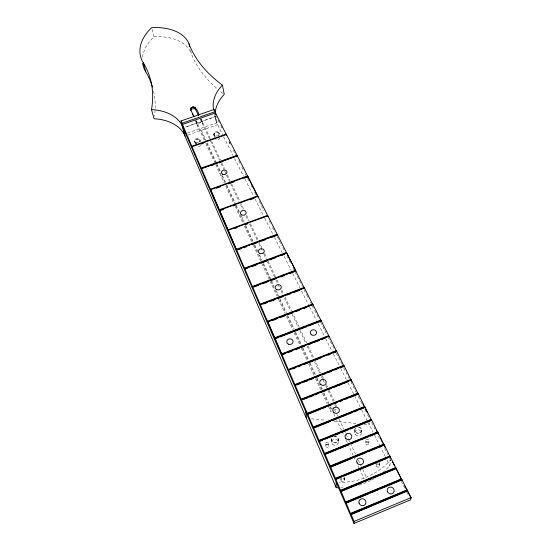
<?xml version="1.0" encoding="UTF-8"?>
<svg xmlns="http://www.w3.org/2000/svg" width="551" height="551" viewBox="0 0 551 551"><rect width="100%" height="100%" fill="white"/><g stroke="black" fill="none" stroke-linecap="round" stroke-linejoin="round"><path stroke-width="0.41" stroke-dasharray="2.75 2.07" d="M344.602 480.245L344.623 478.048M354.727 432.879L354.81 429.945M361.373 432.845L361.504 429.911M365.664 443.052L365.802 440.683M369.425 422.596L369.28 424.883L364.245 424.353M368.819 443.438L368.977 441.069M376.305 465.34L376.512 463.067M379.584 465.747L379.804 463.474M382.911 472.421A65.769 61.987 10 0 0 389.853 465.574L390.556 459.906A66.685 62.649 9.2 0 1 366.346 477.214L361.552 478.977A66.685 62.649 9.2 0 1 339.079 482.387M334.905 405.13L336.737 409.014L330.765 411.404L330.703 408.883L333.706 407.678L335.525 411.542M188.098 135.036L217.493 124.712L216.075 116.378L185.597 127.012M185.529 127.061L197.182 122.983L197.85 126.358M216.075 116.378L202.162 121.241L202.809 124.622M187.45 133.08L216.681 122.825L215.2 115.868M311.391 418.815L325.655 420.31M334.044 421.191L356.697 423.561M228.989 141.669L230.166 143.963M228.913 141.676L230.89 145.54M233.197 150.113L236.345 156.284M238.645 160.851L239.85 163.192M241.799 167.029L243.315 170.052M245.264 173.882L246.042 175.418M247.599 178.483L248.818 180.845M251.098 185.384L252.716 188.525M254.603 192.285L257.007 196.962M259.273 201.487L263.943 210.689M269.095 220.758L270.651 223.83M272.504 227.556L274.839 232.157M277.174 236.758L281.843 245.96M282.739 247.619L285.852 253.763M286.906 255.926L290.797 263.598M292.87 267.579L294.819 271.416M295.074 272.029L302.471 286.596M304.028 289.668L306.749 295.033M306.907 295.205L308.698 298.869M310.413 302.113L311.976 305.185M312.197 305.771L314.146 309.6M314.531 310.371L318.995 319.001M320.551 322.073L326.598 334.14M328.155 337.205L334.195 348.935M336.33 353.308L342.385 365.051M343.721 367.875L349.169 378.613M350.959 381.939L356.173 392.415M358.364 396.52L362.262 404.2M364.734 409.283L365.905 411.583M367.462 414.648L369.673 418.781M371.608 422.589L375.472 430.2M378.358 436.117L379.529 438.417M384.584 448.39L387.849 454.575M389.647 458.356L391.981 462.957M401.321 481.36L404.82 488.262M406.769 492.091L408.325 495.163M223.307 136.207L216.681 122.825A49.335 33.136 -9.5 0 1 215.152 115.689M223.692 136.972L232.997 155.368M234.547 158.433L243.459 176.058M245.009 179.123L253.529 195.984M255.085 199.049L264.384 217.438M264.769 218.21L272.91 234.299M274.46 237.364L282.208 252.695M284.144 256.525L291.121 270.321M292.671 273.386L300.033 287.946M301.583 291.011L309.331 306.335M309.724 307.107L316.308 320.131M318.244 323.96L325.221 337.756M325.607 338.521L332.969 353.088M333.362 353.852L339.175 365.347M340.725 368.412L346.538 379.908M348.087 382.973L354.286 395.232M354.672 395.997L360.099 406.728M361.649 409.792L367.462 421.288M367.848 422.052L373.006 432.26M374.542 435.29L379.515 445.132M379.901 445.89L385.259 456.49M387.174 460.278L389.853 465.574M200.826 118.403L210.227 138.342M211.694 141.449L220.496 160.1M221.963 163.213L224.526 168.654M227.46 174.867L230.029 180.308M231.861 184.199L239.926 201.294M240.291 202.072L243.59 209.07M246.524 215.283L249.086 220.724M250.553 223.837L258.254 240.153M258.619 240.932L261.918 247.929M264.487 253.37L266.684 258.033M268.151 261.14L275.486 276.685M276.953 279.798L278.785 283.682M281.719 289.902L283.551 293.786M285.019 296.893L291.617 310.881M291.982 311.659L299.317 327.204M299.682 327.983L306.645 342.75M308.112 345.856L313.98 358.295M314.345 359.073L320.944 373.061M322.411 376.168L323.513 378.503M326.44 384.722L327.542 387.05M329.009 390.163L334.14 401.038M335.607 404.152L336.709 406.48M200.068 118.796L210.124 140.168M210.496 140.939L219.642 160.369M221.103 163.475L224.395 170.466M224.767 171.244L226.227 174.357M226.592 175.128L230.249 182.898M230.621 183.676L239.038 201.549M240.498 204.655L242.695 209.318M245.987 216.316L248.184 220.979M249.644 224.085L257.331 240.401M258.791 243.508L263.55 253.612M263.915 254.39L266.842 260.602M267.207 261.381L274.529 276.919M275.996 280.032L279.653 287.801M281.113 290.907L282.58 294.014M284.406 297.898L290.632 311.108M292.092 314.222L298.311 327.425M299.778 330.538L305.633 342.97M307.093 346.076L312.947 358.508M314.414 361.614L319.904 373.275M321.364 376.381L322.831 379.487M323.196 380.266L324.291 382.601M325.758 385.707L327.59 389.591M327.955 390.37L333.079 401.245M336.971 414.634L337.694 416.177M339.147 419.27L343.858 429.312M344.223 430.083L345.677 433.176M346.035 433.947L348.211 438.582M348.576 439.354L350.023 442.446M350.388 443.218L355.464 454.031M358.364 460.216L359.817 463.308M360.182 464.08L361.263 466.394M362.716 469.486L366.346 477.214M201.287 130.408L206.742 142.082M207.107 142.861L216.571 163.103M216.936 163.881L220.572 171.664M222.39 175.555L226.399 184.117M226.757 184.895L235.862 204.359M236.221 205.137L239.864 212.92M241.317 216.033L244.231 222.26M245.684 225.373L253.329 241.724M254.782 244.837L257.696 251.063M259.514 254.955L262.062 260.403M263.523 263.516L271.161 279.867M271.526 280.645L274.074 286.093M276.258 290.763L279.536 297.767M279.894 298.546L286.451 312.562M287.904 315.675L294.089 328.906M295.55 332.019L302.465 346.813M302.83 347.591L308.65 360.044M310.103 363.157L315.565 374.838M317.018 377.952L318.843 381.843M321.026 386.513L322.48 389.626M323.933 392.739L329.03 403.635M330.49 406.748L331.943 409.868M333.761 413.76L335.945 418.429M336.31 419.208L341.744 430.827M342.102 431.598L344.279 436.247M346.083 440.111L347.529 443.211M347.895 443.982L353.322 455.594M353.68 456.366L355.491 460.237M358.026 465.65L359.107 467.971M359.472 468.749L364.177 478.805M195.853 120.139L205.186 140.126M206.646 143.239L216.102 163.495M216.467 164.274L221.192 174.398M221.557 175.177L224.836 182.188M226.289 185.308L235.387 204.779M235.745 205.557L243.756 222.7M245.209 225.814L252.847 242.171M254.3 245.291L261.215 260.093M263.034 263.984L270.679 280.342M271.037 281.12L274.68 288.917M275.039 289.695L277.952 295.921M279.77 299.82L286.685 314.621M287.05 315.399L293.593 329.422M295.054 332.535L300.874 345.002M302.327 348.115L308.877 362.138M309.242 362.916L315.062 375.383M316.515 378.503L321.977 390.184M323.43 393.304L328.162 403.428M329.98 407.32L330.703 408.883M194.792 119.808L204.387 140.381M205.84 143.494L215.283 163.743M215.648 164.522L224.36 183.214M225.814 186.328L233.803 203.464M235.256 206.577L242.881 222.935M244.334 226.048L251.959 242.406M253.412 245.519L261.401 262.655M261.766 263.433L269.756 280.562M270.121 281.341L277.022 296.142M278.475 299.255L285.012 313.278M286.465 316.391L292.636 329.629M294.089 332.742L300.991 347.543M301.349 348.322L307.162 360.781M308.615 363.894L314.063 375.582M315.516 378.695L320.599 389.598M322.418 393.49L327.136 403.614M328.589 406.734L330.765 411.404M190.529 50.596L192.244 56.092A185.735 112.776 -5.2 0 0 217.328 88.863M152.083 29.334L153.998 36.786A56.36 35.188 -12 0 0 142.564 57.366M196.039 120.924L196.769 124.044L201.721 122.315L201.005 119.188M214.573 114.243L215.909 120.49M195.329 144.217L194.675 141.022M196.122 121.495L196.528 123.52L201.473 121.792L200.957 119.078M199.985 140.03A2.7 2.101 -10.9 0 1 196.335 142.571A2.7 2.101 -10.9 0 1 195.674 138.99A2.7 2.101 -10.9 0 1 199.985 140.03L200.116 140.705M213.974 134.961L214.566 138.322M213.884 134.292L214.002 134.967M219.126 133.314L219.243 133.989M325.724 443.741L325.813 446.09M328.665 443.355L328.74 445.704M331.633 439.815L331.688 442.205M331.612 439.319L331.619 439.801M338.342 442.178L338.314 439.292M340.911 477.579L340.917 479.776M217.411 135.704A2.665 2.073 -9.6 0 0 219.071 133.122A2.665 2.073 -9.6 0 0 216.102 131.779L215.599 131.909A2.665 2.073 -9.6 0 0 213.94 134.492A2.665 2.073 -9.6 0 0 216.908 135.835M334.23 436.178A3.354 3.189 11.7 0 1 338.314 439.299A3.354 3.189 11.7 0 1 334.388 442.453A3.354 3.189 11.7 0 1 331.84 438.1M359.314 426.997A3.361 3.154 15.3 0 1 361.119 431.502A3.361 3.154 15.3 0 1 356.221 432.459A3.361 3.154 15.3 0 1 355.705 427.707M358.012 427.259A3.354 3.154 15.4 0 1 361.339 431.433A3.354 3.154 15.4 0 1 356.201 432.948A3.354 3.154 15.4 0 1 356.18 427.803M196.797 143.301A2.7 2.101 -10.9 0 1 194.916 140.732A2.7 2.101 -10.9 0 1 198.463 139.162A2.7 2.101 -10.9 0 1 199.882 141.938A2.7 2.101 -11 0 0 198.622 139.224A2.7 2.101 -11 0 0 195.054 140.484A2.7 2.101 -11 0 0 196.308 143.212M333.61 436.847A3.354 3.189 11.7 0 1 338.314 439.788A3.354 3.189 11.7 0 1 333.754 442.749A3.354 3.189 11.7 0 1 332.549 437.535M153.998 36.786A45.244 28.266 -14.2 0 1 191.094 53.103M222.955 93.415A185.735 112.776 -5.2 0 1 219.808 90.936M374.184 478.599A65.769 61.987 10 0 1 372.015 479.818M370.534 480.589A65.769 61.987 10 0 1 365.988 482.676L361.263 484.419A65.769 61.987 10 0 1 358.853 485.162M343.004 487.718A65.769 61.987 10 0 1 341.303 487.773M153.598 91.204A160.541 100.73 -20.8 0 1 154.438 116.261M344.465 477.111A1.873 1.805 24.4 0 1 343.528 479.494A1.873 1.805 24.4 0 1 341.062 478.509M379.419 462.296A1.667 1.57 25.8 0 1 379.054 464.645A1.667 1.57 25.8 0 1 376.664 463.88M200.55 145.292A2.686 2.094 -11 0 1 196.989 146.545M195.743 143.825A2.686 2.094 -11 0 1 198.801 142.461M219.856 137.743A2.679 2.087 -9.7 0 1 218.354 139.644A2.679 2.087 -9.7 0 1 215.627 139.623M215.4 136.4A2.679 2.087 -9.7 0 1 216.791 135.78M219.202 122.508L218.031 120.208L219.195 122.515M221.943 127.873L220.772 125.573L221.922 127.887M214.153 133.893A2.665 2.066 -9.6 0 0 215.503 136.441A2.686 2.087 -9.7 0 1 214.125 133.872A2.686 2.087 -9.7 0 1 217.418 132.412A2.686 2.087 -9.7 0 1 219.215 134.795A2.665 2.066 -9.6 0 0 217.418 132.447A2.665 2.066 -9.6 0 0 214.153 133.893M218.761 135.574A2.665 2.066 -9.6 0 0 219.022 135.202A2.686 2.087 -9.7 0 1 218.775 135.567M326.123 446.765A1.481 1.419 10.5 0 0 328.651 446.434A1.481 1.419 10.5 0 0 327.053 444.492A1.481 1.419 10.5 0 0 326.123 446.765M341.069 480.713A1.867 1.798 25.2 0 0 344.265 481.113A1.867 1.798 25.2 0 0 342.949 478.22A1.867 1.798 25.2 0 0 341.069 480.713M366.029 444.175A1.591 1.501 19.5 0 0 368.729 443.817A1.591 1.501 19.5 0 0 366.966 441.75A1.591 1.501 19.5 0 0 366.029 444.175M376.464 466.153A1.66 1.563 26.4 0 0 379.295 466.504A1.66 1.563 26.4 0 0 378.076 463.97A1.66 1.563 26.4 0 0 376.464 466.153M326.034 444.423A1.488 1.426 10 0 0 328.582 444.085A1.488 1.426 10 0 0 326.97 442.136A1.488 1.426 10 0 0 326.034 444.423M366.167 441.806A1.605 1.508 19 0 0 368.888 441.447A1.605 1.508 19 0 0 367.111 439.374A1.605 1.508 19 0 0 366.167 441.806M332.432 444.154A3.334 3.175 12.1 0 0 338.121 443.397A3.334 3.175 12.1 0 0 334.491 439.044A3.334 3.175 12.1 0 0 332.432 444.154M355.491 434.808A3.34 3.141 15.7 0 0 361.167 434.05A3.34 3.141 15.7 0 0 357.482 429.746A3.34 3.141 15.7 0 0 355.491 434.808"/><path stroke-width="0.83" d="M379.853 489.095L401.879 479.962L396.183 468.295L340.966 491.416L335.779 479.074L390.294 456.71L396.135 468.667L373.282 478.089M340.194 367.93L344.134 366.381L336.709 351.331L288.669 370.114L288.717 370.548L281.94 354.548L329.05 336.262L336.716 351.772L336.709 351.331M344.134 366.381L344.141 365.94L295.198 385.211L295.24 385.631L288.669 370.114M377.655 503.428L407.485 490.996L401.934 479.604L346.028 503.118L340.966 491.065M295.198 385.211L301.555 400.253L301.521 399.84L351.338 380.1L351.331 380.527L344.141 365.94M215.84 115.001L215.276 111.66L214.015 109.477L181.01 120.958L181.892 124.994L354.011 523.45L410.66 499.764L411.087 497.601L407.554 490.645L350.966 514.544L346.028 502.781M301.521 399.84L307.685 414.421L307.651 414.015L358.315 393.813L358.295 394.234L351.338 380.1M354.011 523.45L354.093 521.418L350.973 514.214M307.651 414.015L313.629 428.168L313.602 427.776L365.079 407.12L365.058 407.533L358.315 393.813M355.794 426.832L371.622 420.447L365.079 407.12M371.622 420.447L371.649 420.041L319.38 441.137L319.401 441.523L322.562 440.249M190.708 108.306L190.646 110.117L190.708 108.306C194.751 104.077 198.208 111.371 198.911 114.677M370.093 436.206L378 432.996L371.649 420.041M378 432.996L378.034 432.597L324.994 454.127L325.007 454.499L319.38 441.137M368.399 451.648L384.205 445.194L378.034 432.597M384.205 445.194L384.247 444.809L330.469 467.131L351.807 458.418M390.294 456.71L390.246 457.082L384.247 444.809M396.135 468.667L396.183 468.295M401.879 479.962L401.934 479.604M407.485 490.996L407.554 490.645M190.55 109.091L191.087 107.879M190.763 108.575L191.603 107.514M191.135 108.113L192.209 107.238L193.587 107.259L195.564 108.409L195.178 107.59M191.645 107.721L192.912 107.28M350.622 513.401L407.155 489.867M350.615 513.739L407.086 490.218M351.752 514.221L372.159 505.715M373.73 505.06L376.085 504.082M354.093 521.418L411.087 497.601M345.684 501.975L401.541 478.833M345.684 502.319L401.486 479.191M346.813 502.794L368.839 493.662M370.41 493.007L378.275 489.749M340.628 490.631L395.749 467.902M341.758 491.093L362.248 482.642M363.818 481.994L367.765 480.369M369.335 479.714L371.705 478.743M340.628 490.28L395.797 467.53M335.779 479.074L335.786 479.432L335.449 478.296L389.915 455.959M335.449 478.654L389.867 456.338M336.578 479.108L341.31 477.166M343.679 476.195L346.834 474.9M348.418 474.253L356.311 471.009M357.888 470.361L383.145 460.002M384.722 459.355L387.091 458.377M330.469 467.131L330.125 465.994L383.868 444.072M330.139 466.366L383.827 444.457M354.968 457.13L357.337 456.159M358.915 455.519L366.821 452.295M324.67 453.37L377.662 431.874M324.684 453.748L377.628 432.266M325.799 454.182L347.943 445.194M351.111 443.906L353.48 442.942M355.064 442.301L359.018 440.697M360.602 440.056L368.509 436.847M319.401 441.523L319.057 440.401L371.284 419.325M319.077 440.786L371.257 419.731M324.938 439.292L328.107 438.011M329.684 437.37L333.644 435.779M335.222 435.138L339.182 433.541M340.766 432.9L348.673 429.711M350.257 429.071L354.217 427.473M313.285 427.046L364.721 406.418M313.312 427.445L364.7 406.831M314.421 427.851L330.242 421.501M332.618 420.551L335.779 419.283M338.156 418.326L341.324 417.059M342.901 416.425L346.861 414.834M348.446 414.2L352.399 412.616M353.983 411.976L357.936 410.392M359.521 409.758L364.266 407.85M308.47 414.104L320.338 409.372M322.707 408.429L325.875 407.168M328.244 406.218L331.406 404.957M333.782 404.014L336.943 402.747M340.105 401.486L342.481 400.543M345.642 399.282L348.018 398.332M349.596 397.705L353.549 396.128M355.133 395.494L357.509 394.55M307.341 413.298L357.964 393.125M307.375 413.705L357.943 393.545M301.218 399.138L350.994 379.419M301.252 399.551L350.987 379.846M303.932 399.31L307.878 397.746M309.455 397.119L313.409 395.556M314.986 394.929L318.939 393.366M320.517 392.739L326.047 390.549M327.631 389.922L331.578 388.352M333.162 387.725L337.109 386.161M338.686 385.535L342.639 383.971M344.217 383.344L348.17 381.781M294.902 384.522L343.803 365.272M294.943 384.942L343.796 365.712M296.817 385.011L300.756 383.455M303.911 382.215L307.857 380.665M309.435 380.038L313.374 378.489M316.536 377.249L318.898 376.312M322.053 375.073L325.999 373.523M327.576 372.896L331.516 371.346M334.671 370.107L337.04 369.17M292.719 368.984L295.116 368.04M298.318 366.794L300.715 365.857M303.918 364.604L307.913 363.04M309.517 362.413L313.512 360.85M315.117 360.223L320.716 358.033M327.914 355.216L330.318 354.279M333.513 353.026L335.917 352.089M288.38 369.439L336.379 350.677M288.428 369.873L336.379 351.125M312.954 304.607L320.806 320.055L274.68 337.832L267.765 321.894L312.954 304.607L312.975 305.082L304.51 288.001L260.361 304.758L281.657 353.887L274.963 338.479L321.13 320.682L328.72 335.621L281.657 353.887L281.995 354.989L281.94 354.548M281.706 354.334L328.733 336.076L328.72 335.621M282.794 354.679L285.184 353.756M288.373 352.516L292.361 350.966M295.556 349.727L299.544 348.177M301.135 347.557L305.123 346.007M308.319 344.768L312.307 343.218M313.898 342.598L319.484 340.428M321.081 339.809L325.069 338.266M274.763 338.273L320.827 320.524L320.806 320.055M275.837 338.617L278.227 337.694M279.812 337.081L285.377 334.939M286.968 334.326L292.533 332.177M294.124 331.564L299.682 329.422M301.273 328.809L306.838 326.66M308.429 326.047L313.994 323.905M315.578 323.292L321.143 321.15L321.13 320.682M267.483 321.267L312.644 303.994M267.607 321.708L312.665 304.469M272.628 320.524L276.581 319.008M279.743 317.796L285.287 315.675M288.449 314.469L292.402 312.954M295.57 311.742L299.524 310.227M304.276 308.408L306.645 307.499M260.203 304.593L304.235 287.884L295.777 270.83L252.702 287.043L260.471 305.206L260.403 304.737M263.674 303.994L267.683 302.471M270.885 301.252L274.894 299.73M278.097 298.518L283.71 296.39M286.913 295.171L290.921 293.649M294.124 292.436L299.73 290.301M260.079 304.145L304.2 287.402M252.434 286.444L295.481 270.245L286.802 253.081L244.802 268.757L252.819 287.505L252.744 287.03M252.558 286.906L295.515 270.734L295.481 270.245L277.442 234.774L236.648 249.872L236.758 250.354L228.252 230.387L228.348 230.89M254.41 286.906L258.391 285.411M263.171 283.607L267.152 282.112M271.925 280.314L275.906 278.813M280.686 277.015L284.667 275.514M289.447 273.716L293.428 272.215M244.541 268.179L286.472 252.53M247.337 268.33L244.919 269.232L244.665 268.647L286.513 253.026M252.172 266.526L256.194 265.024M261.029 263.22L266.67 261.112M269.887 259.907L275.528 257.806M281.974 255.395L284.385 254.493M236.517 249.789L277.215 234.726L277.16 234.216L267.834 215.868L228.107 230.332L236.386 249.307L277.16 234.216M239.155 249.472L241.552 248.584M243.948 247.695L246.345 246.807M252.737 244.444L256.732 242.963M261.518 241.193L265.513 239.713M271.905 237.35L275.899 235.869M223.658 209.408L219.663 210.861L219.45 210.31L257.958 196.397L267.586 215.324L227.976 229.843L228.107 230.332M234.802 228.52L237.219 227.632M245.291 224.67L247.716 223.782M233.238 205.922L235.635 205.055M250.009 199.827L254.004 198.381M219.45 210.31L210.454 189.22L247.523 175.886L237.316 155.837L201.521 168.578L201.632 169.109L182.457 124.464L215.496 112.941L226.578 135.098L226.489 134.554L191.955 146.738M210.537 189.751L247.778 176.396L257.999 196.927L257.937 196.404M216.412 188.235L220.441 186.789M228.507 183.889L234.147 181.858M243.824 178.379L247.854 176.926L247.778 176.396L257.668 195.88L219.326 209.807L210.668 189.744M201.294 168.076L237.068 155.341L226.489 134.554M201.404 168.606L237.15 155.878L237.068 155.341M211.171 165.713L213.554 164.866M219.119 162.882L223.093 161.471M191.844 146.201L226.247 134.079M200.977 144.121L203.374 143.274M181.01 120.958L182.181 123.19L215.276 111.66M192.871 107.073L193.587 107.259M193.546 107.025L194.234 107.369M194.179 107.101L194.799 107.617M194.737 107.293L195.254 107.968M350.725 380.011L351.504 381.547M362.854 403.766L363.639 405.302M365.595 409.131L367.551 412.968M376.553 430.593L378.516 434.422M380.472 438.259L385.17 447.453M389.867 456.648L390.645 458.184M392.601 462.013L394.564 465.843M395.342 467.379L401.61 479.639M404.737 485.768L410.998 498.035M237.15 155.878L237.398 156.374L237.316 155.837M247.854 176.926L247.523 175.886M295.515 270.734L295.811 271.319L295.777 270.83M304.235 287.884L304.538 288.476L304.51 288.001M320.827 320.524L321.143 321.15M328.733 336.076L329.057 336.716L329.05 336.262M190.556 109.677L194.214 116.895M195.474 107.968L195.839 109.821L198.656 115.806M219.567 210.344L228.018 229.829L219.567 210.344L219.663 210.861M236.648 249.872L244.665 268.647M313.602 427.776L319.057 440.401M324.994 454.127L330.125 465.994M330.455 466.759L335.449 478.296M201.521 168.578L210.434 189.227M215.172 113.244A49.335 33.136 -9.5 0 1 224.25 94.386L222.404 85.095A187.464 112.618 -5.3 0 1 190.191 46.883L189.034 43.901A45.664 28.225 -14.1 0 0 151.656 27.674A56.884 35.14 -12 0 0 143.253 62.697A162.111 100.675 -20.7 0 1 151.497 109.601A46.587 31.331 -15.9 0 1 181.899 125.015L184.998 136.125L336.2 487.676A65.769 61.987 10 0 0 338.755 487.773M151.497 109.601L154.053 118.747A46.119 31.317 -15.9 0 1 184.206 134.217M143.253 62.697L145.76 71.823A160.541 100.73 -20.8 0 1 152.537 87.092M190.432 109.236L190.646 110.117M189.034 43.901L189.599 46.408M184.998 136.125L182.181 123.19M192.519 113.547L192.843 115.166M214.015 109.477L214.291 111.109M244.844 268.743L244.919 269.232M267.559 215.331L267.889 216.385L267.834 215.868M277.442 234.774L277.497 235.277M305.86 412.148L306.356 418.285M190.488 108.767L190.508 109.615M336.117 482.29L336.2 487.676M213.423 108.836A49.824 33.143 -9.6 0 1 222.404 85.095M145.76 71.823A56.36 35.188 -12 0 1 142.654 63.365M190.832 110.496A2.617 1.99 -10.8 0 1 193.194 108.692A2.617 1.99 -10.8 0 1 195.839 109.821M359.052 503.097A3.568 3.416 36.7 0 0 364.982 504.702A3.568 3.416 36.7 0 0 363.205 498.875A3.568 3.416 36.7 0 0 359.052 503.097M222.735 174.274A2.789 2.225 -9.6 0 0 226.984 172.208A2.789 2.225 -9.6 0 0 222.914 170.39A2.789 2.225 -9.6 0 0 222.735 174.274M241.799 214.986A2.872 2.369 -8.6 0 0 246.159 212.817A2.872 2.369 -8.6 0 0 241.93 210.868A2.872 2.369 -8.6 0 0 241.799 214.986M259.817 253.46A2.955 2.507 -7.4 0 0 264.28 251.187A2.955 2.507 -7.4 0 0 259.9 249.107A2.955 2.507 -7.4 0 0 259.817 253.46M276.733 289.592A3.037 2.638 -5.8 0 0 281.292 287.216A3.037 2.638 -5.8 0 0 276.767 285.012A3.037 2.638 -5.8 0 0 276.733 289.592M288.352 344.134A3.148 2.838 -4.3 0 0 293.063 341.606A3.148 2.838 -4.3 0 0 288.345 339.216A3.148 2.838 -4.3 0 0 288.352 344.134M311.37 334.712A3.141 2.81 -0.8 0 0 316.501 333.066A3.141 2.81 -0.8 0 0 312.355 329.918A3.141 2.81 -0.8 0 0 311.37 334.712M320.875 384.639A3.251 2.996 2.7 0 0 326.164 382.911A3.251 2.996 2.7 0 0 321.86 379.536A3.251 2.996 2.7 0 0 320.875 384.639M357.103 462.874A3.458 3.285 22.7 0 0 363.047 463.226A3.458 3.285 22.7 0 0 360.202 458.095A3.458 3.285 22.7 0 0 357.103 462.874M387.332 491.382A3.575 3.368 34.2 0 0 393.29 492.911A3.575 3.368 34.2 0 0 391.375 487.167A3.575 3.368 34.2 0 0 387.332 491.382M333.968 412.616A3.313 3.099 7.8 0 0 339.347 410.839A3.313 3.099 7.8 0 0 334.932 407.334A3.313 3.099 7.8 0 0 333.968 412.616M345.835 438.52A3.382 3.196 14.5 0 0 351.593 437.756A3.382 3.196 14.5 0 0 347.881 433.368A3.382 3.196 14.5 0 0 345.835 438.52"/></g></svg>
